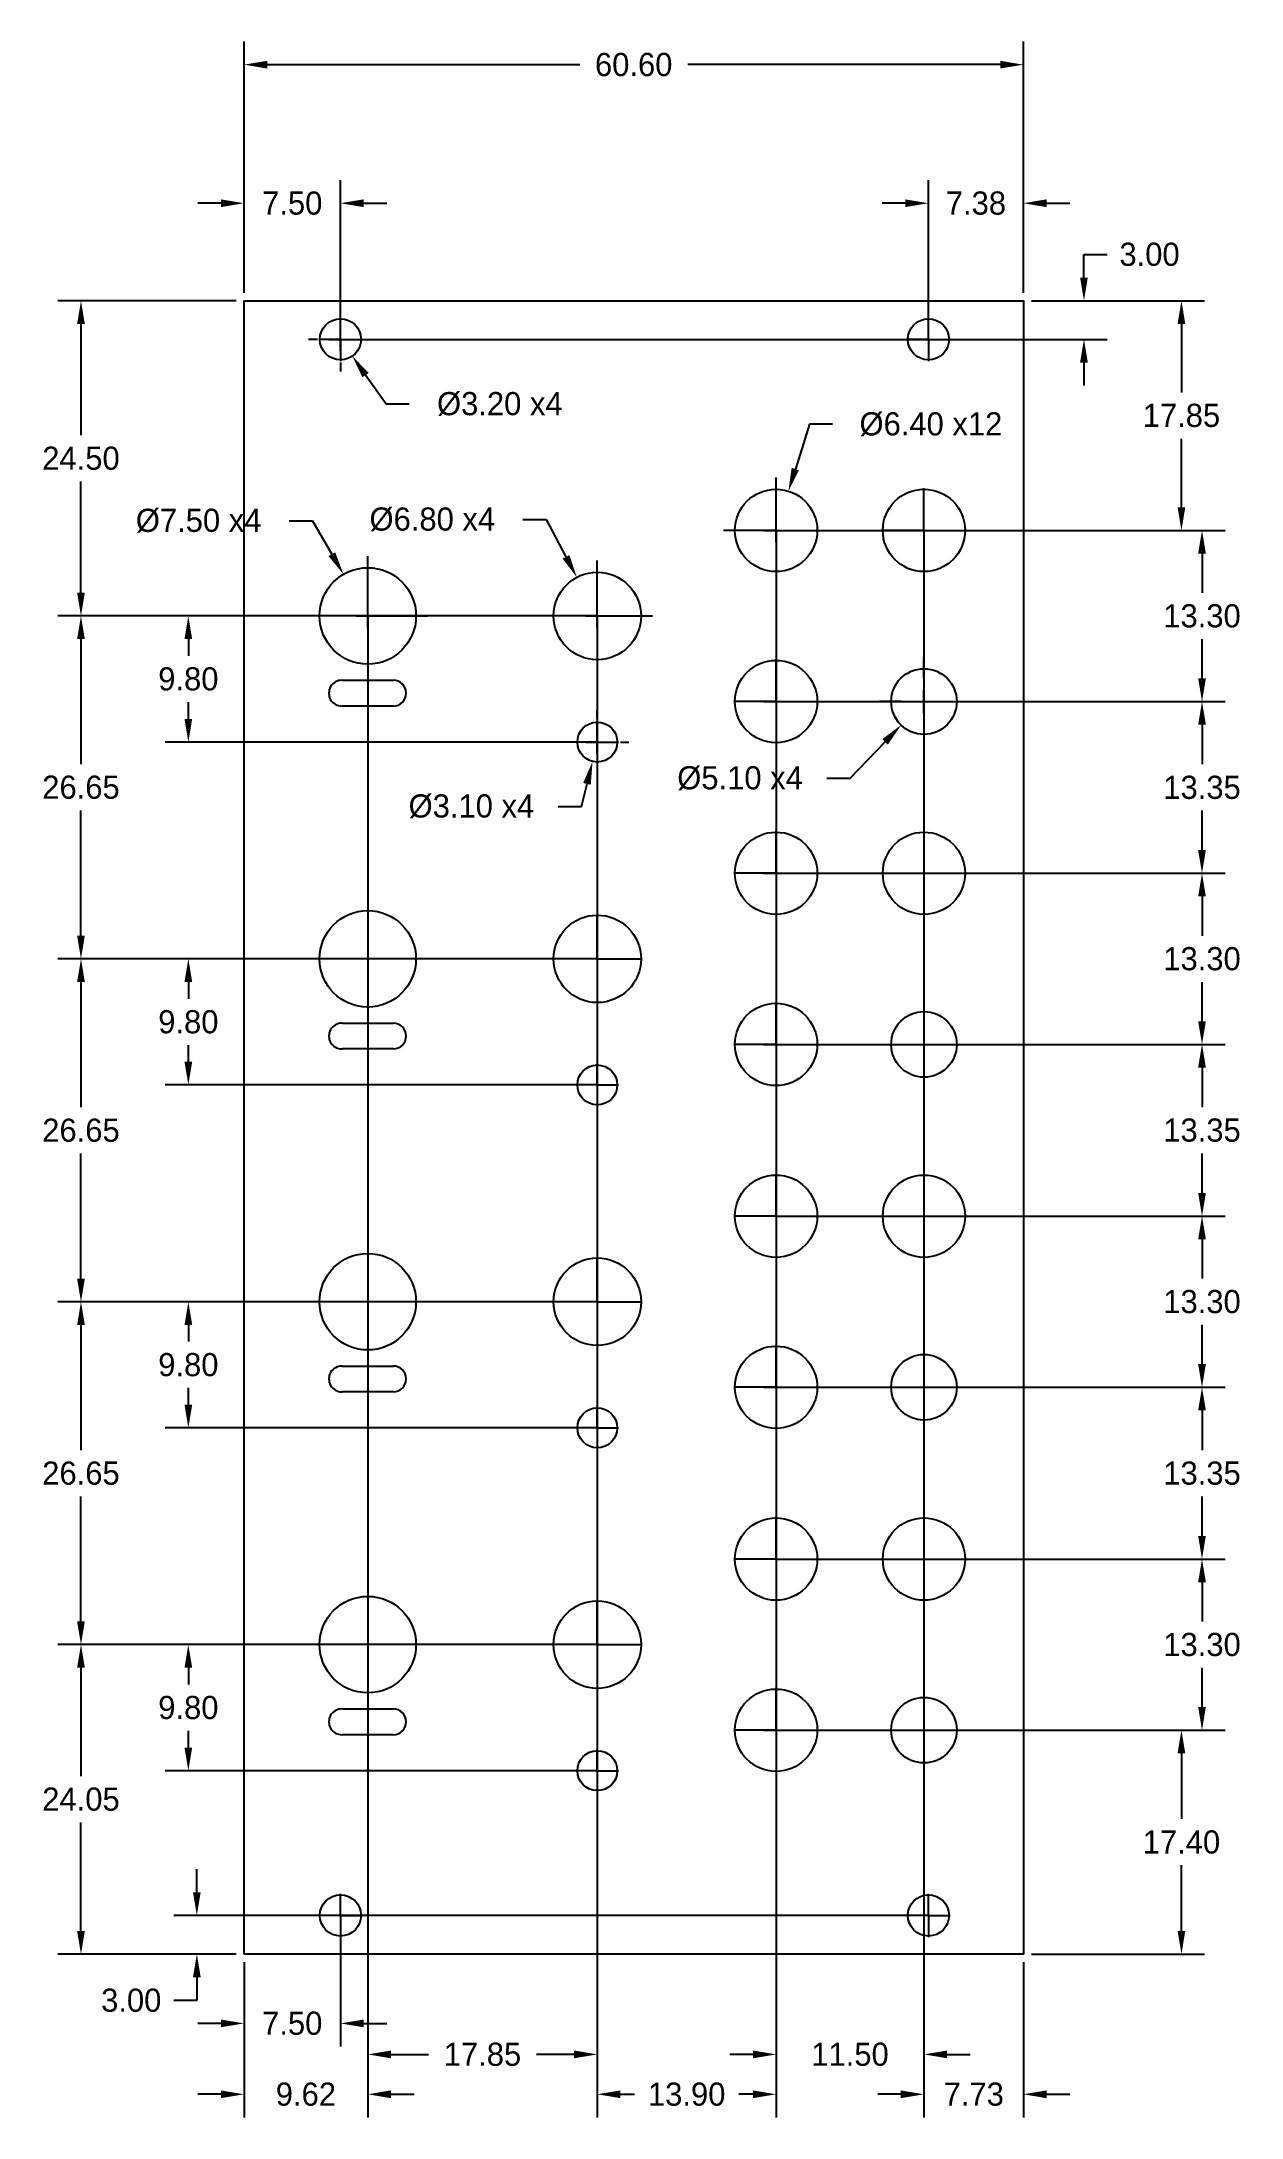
# Model space of a CAD drawing. Header units: millimetres. Extents: x -16 to 78, y -13 to 149.
import ezdxf

# ---------------------------------------------------------------- set-up
doc = ezdxf.new("R2010")
doc.units = ezdxf.units.MM
doc.header["$MEASUREMENT"] = 0
for name, color, linetype in [('Dimensions', 1, 'Continuous'), ('Knobs', 3, 'Continuous'), ('Panel', 7, 'Continuous'), ('UsinageArriere', 2, 'Continuous')]:
    doc.layers.add(name, color=color, linetype=linetype)
doc.dimstyles.get("Standard").update_dxf_attribs({"dimscale": 10, "dimtxt": 0.18, "dimasz": 0.18, "dimexe": 0.18, "dimexo": 0.0625, "dimgap": 0.09, "dimtad": 0, "dimtih": 1, "dimtoh": 1, "dimzin": 0, "dimdsep": 46, "dimtxsty": 'Standard', "dimcen": -0.09, "dimadec": 0, "dimazin": 0, "dimtfac": 1, "dimtdec": 4, "dimtofl": 0, "dimtmove": 0, "dimatfit": 3, "dimfxl": 1, "dimtolj": 1, "dimtzin": 0, "dimarcsym": 0})

# ---------------------------------------------------------------- blocks, each defined once
blk = doc.blocks.new('*D112')
at = {"layer": 'Defpoints', "color": 0}
for p in [(7.5, 136.08), (0, 128.5), (7.5, 125.5)]:
    blk.add_point(p, dxfattribs=at)
at = {"layer": 'Dimensions', "color": 0, "lineweight": -2}
for p, q in [((0, 129.12), (0, 137.88)), ((7.5, 126.12), (7.5, 137.88)), ((-1.8, 136.08), (-3.6, 136.08)), ((9.3, 136.08), (11.1, 136.08))]:
    blk.add_line(p, q, dxfattribs=at)
at = {"layer": 'Dimensions', "color": 0}
for points in [[(-1.8, 135.78), (-1.8, 136.38), (0, 136.08)], [(9.3, 136.38), (9.3, 135.78), (7.5, 136.08)]]:
    blk.add_solid(points, dxfattribs=at)
at = {"layer": 'Dimensions', "color": 0, "insert": (3.75, 136.08), "char_height": 1.8, "attachment_point": 5}
blk.add_mtext('\\A1;7.50', dxfattribs=at)
blk = doc.blocks.new('*D113')
at = {"layer": 'Defpoints', "color": 0}
for p in [(53.22, 136.08), (60.6, 128.5), (53.22, 125.5)]:
    blk.add_point(p, dxfattribs=at)
at = {"layer": 'Dimensions', "color": 0, "lineweight": -2}
for p, q in [((53.22, 126.12), (53.22, 137.88)), ((60.6, 129.12), (60.6, 137.88)), ((51.42, 136.08), (49.62, 136.08)), ((62.4, 136.08), (64.2, 136.08))]:
    blk.add_line(p, q, dxfattribs=at)
at = {"layer": 'Dimensions', "color": 0}
for points in [[(51.42, 135.78), (51.42, 136.38), (53.22, 136.08)], [(62.4, 136.38), (62.4, 135.78), (60.6, 136.08)]]:
    blk.add_solid(points, dxfattribs=at)
at = {"layer": 'Dimensions', "color": 0, "insert": (56.91, 136.08), "char_height": 1.8, "attachment_point": 5}
blk.add_mtext('\\A1;7.38', dxfattribs=at)
blk = doc.blocks.new('*D115')
at = {"layer": 'Defpoints', "color": 0}
for p in [(0, 146.85), (0, 128.5), (60.6, 128.5)]:
    blk.add_point(p, dxfattribs=at)
at = {"layer": 'Dimensions', "color": 0, "lineweight": -2}
for p, q in [((0, 129.12), (0, 148.65)), ((60.6, 129.12), (60.6, 148.65)), ((1.8, 146.85), (26.1, 146.85)), ((58.8, 146.85), (34.5, 146.85))]:
    blk.add_line(p, q, dxfattribs=at)
at = {"layer": 'Dimensions', "color": 0}
for points in [[(1.8, 147.15), (1.8, 146.55), (0, 146.85)], [(58.8, 146.55), (58.8, 147.15), (60.6, 146.85)]]:
    blk.add_solid(points, dxfattribs=at)
at = {"layer": 'Dimensions', "color": 0, "insert": (30.3, 146.85), "char_height": 1.8, "attachment_point": 5}
blk.add_mtext('\\A1;60.60', dxfattribs=at)
blk = doc.blocks.new('*D116')
at = {"layer": 'Defpoints', "color": 0}
for p in [(9.62, 104), (0, 0), (0, -10.9)]:
    blk.add_point(p, dxfattribs=at)
at = {"layer": 'Dimensions', "color": 0, "lineweight": -2}
for p, q in [((9.62, 103.38), (9.62, -12.7)), ((0, -0.62), (0, -12.7)), ((-1.8, -10.9), (-3.6, -10.9)), ((11.42, -10.9), (13.22, -10.9))]:
    blk.add_line(p, q, dxfattribs=at)
at = {"layer": 'Dimensions', "color": 0}
for points in [[(-1.8, -11.2), (-1.8, -10.6), (0, -10.9)], [(11.42, -10.6), (11.42, -11.2), (9.62, -10.9)]]:
    blk.add_solid(points, dxfattribs=at)
at = {"layer": 'Dimensions', "color": 0, "insert": (4.81, -10.9), "char_height": 1.8, "attachment_point": 5}
blk.add_mtext('\\A1;9.62', dxfattribs=at)
blk = doc.blocks.new('*D117')
at = {"layer": 'Defpoints', "color": 0}
for p in [(9.62, 104), (27.47, 104), (27.47, -7.8)]:
    blk.add_point(p, dxfattribs=at)
at = {"layer": 'Dimensions', "color": 0, "lineweight": -2}
for p, q in [((9.62, 103.38), (9.62, -9.6)), ((27.47, 103.38), (27.47, -9.6)), ((11.42, -7.8), (14.34, -7.8)), ((25.67, -7.8), (22.74, -7.8))]:
    blk.add_line(p, q, dxfattribs=at)
at = {"layer": 'Dimensions', "color": 0}
for points in [[(11.42, -7.5), (11.42, -8.1), (9.62, -7.8)], [(25.67, -8.1), (25.67, -7.5), (27.47, -7.8)]]:
    blk.add_solid(points, dxfattribs=at)
at = {"layer": 'Dimensions', "color": 0, "insert": (18.54, -7.8), "char_height": 1.8, "attachment_point": 5}
blk.add_mtext('\\A1;17.85', dxfattribs=at)
blk = doc.blocks.new('*D118')
at = {"layer": 'Defpoints', "color": 0}
for p in [(41.37, 110.65), (27.47, 104), (41.37, -10.9)]:
    blk.add_point(p, dxfattribs=at)
at = {"layer": 'Dimensions', "color": 0, "lineweight": -2}
for p, q in [((41.37, 110.03), (41.37, -12.7)), ((27.47, 103.38), (27.47, -12.7)), ((29.27, -10.9), (30.37, -10.9)), ((39.57, -10.9), (38.47, -10.9))]:
    blk.add_line(p, q, dxfattribs=at)
at = {"layer": 'Dimensions', "color": 0}
for points in [[(29.27, -10.6), (29.27, -11.2), (27.47, -10.9)], [(39.57, -11.2), (39.57, -10.6), (41.37, -10.9)]]:
    blk.add_solid(points, dxfattribs=at)
at = {"layer": 'Dimensions', "color": 0, "insert": (34.42, -10.9), "char_height": 1.8, "attachment_point": 5}
blk.add_mtext('\\A1;13.90', dxfattribs=at)
blk = doc.blocks.new('*D119')
at = {"layer": 'Defpoints', "color": 0}
for p in [(41.37, 110.65), (52.87, 110.65), (52.87, -7.8)]:
    blk.add_point(p, dxfattribs=at)
at = {"layer": 'Dimensions', "color": 0, "lineweight": -2}
for p, q in [((41.37, 110.03), (41.37, -9.6)), ((52.87, 110.03), (52.87, -9.6)), ((39.57, -7.8), (37.77, -7.8)), ((54.67, -7.8), (56.47, -7.8))]:
    blk.add_line(p, q, dxfattribs=at)
at = {"layer": 'Dimensions', "color": 0}
for points in [[(39.57, -8.1), (39.57, -7.5), (41.37, -7.8)], [(54.67, -7.5), (54.67, -8.1), (52.87, -7.8)]]:
    blk.add_solid(points, dxfattribs=at)
at = {"layer": 'Dimensions', "color": 0, "insert": (47.12, -7.8), "char_height": 1.8, "attachment_point": 5}
blk.add_mtext('\\A1;11.50', dxfattribs=at)
blk = doc.blocks.new('*D120')
at = {"layer": 'Defpoints', "color": 0}
for p in [(52.87, 110.65), (60.6, 0), (60.6, -10.9)]:
    blk.add_point(p, dxfattribs=at)
at = {"layer": 'Dimensions', "color": 0, "lineweight": -2}
for p, q in [((52.87, 110.03), (52.87, -12.7)), ((60.6, -0.62), (60.6, -12.7)), ((51.07, -10.9), (49.27, -10.9)), ((62.4, -10.9), (64.2, -10.9))]:
    blk.add_line(p, q, dxfattribs=at)
at = {"layer": 'Dimensions', "color": 0}
for points in [[(51.07, -11.2), (51.07, -10.6), (52.87, -10.9)], [(62.4, -10.6), (62.4, -11.2), (60.6, -10.9)]]:
    blk.add_solid(points, dxfattribs=at)
at = {"layer": 'Dimensions', "color": 0, "insert": (56.74, -10.9), "char_height": 1.8, "attachment_point": 5}
blk.add_mtext('\\A1;7.73', dxfattribs=at)
blk = doc.blocks.new('*D121')
at = {"layer": 'Defpoints', "color": 0}
for p in [(0, 128.5), (-12.68, 104), (27.47, 104)]:
    blk.add_point(p, dxfattribs=at)
at = {"layer": 'Dimensions', "color": 0, "lineweight": -2}
for p, q in [((-0.62, 128.5), (-14.48, 128.5)), ((-12.68, 126.7), (-12.68, 118.05)), ((-12.68, 105.8), (-12.68, 114.45)), ((26.84, 104), (-14.48, 104))]:
    blk.add_line(p, q, dxfattribs=at)
at = {"layer": 'Dimensions', "color": 0}
for points in [[(-12.38, 126.7), (-12.98, 126.7), (-12.68, 128.5)], [(-12.98, 105.8), (-12.38, 105.8), (-12.68, 104)]]:
    blk.add_solid(points, dxfattribs=at)
at = {"layer": 'Dimensions', "color": 0, "insert": (-12.68, 116.25), "char_height": 1.8, "attachment_point": 5}
blk.add_mtext('\\A1;24.50', dxfattribs=at)
blk = doc.blocks.new('*D122')
at = {"layer": 'Defpoints', "color": 0}
for p in [(27.47, 104), (-12.68, 77.35), (27.47, 77.35)]:
    blk.add_point(p, dxfattribs=at)
at = {"layer": 'Dimensions', "color": 0, "lineweight": -2}
for p, q in [((26.84, 104), (-14.48, 104)), ((-12.68, 102.2), (-12.68, 92.48)), ((-12.68, 79.15), (-12.68, 88.88)), ((26.84, 77.35), (-14.48, 77.35))]:
    blk.add_line(p, q, dxfattribs=at)
at = {"layer": 'Dimensions', "color": 0}
for points in [[(-12.38, 102.2), (-12.98, 102.2), (-12.68, 104)], [(-12.98, 79.15), (-12.38, 79.15), (-12.68, 77.35)]]:
    blk.add_solid(points, dxfattribs=at)
at = {"layer": 'Dimensions', "color": 0, "insert": (-12.68, 90.68), "char_height": 1.8, "attachment_point": 5}
blk.add_mtext('\\A1;26.65', dxfattribs=at)
blk = doc.blocks.new('*D123')
at = {"layer": 'Defpoints', "color": 0}
for p in [(-12.68, 77.35), (27.47, 77.35), (27.47, 50.7)]:
    blk.add_point(p, dxfattribs=at)
at = {"layer": 'Dimensions', "color": 0, "lineweight": -2}
for p, q in [((26.84, 77.35), (-14.48, 77.35)), ((-12.68, 75.55), (-12.68, 65.82)), ((-12.68, 52.5), (-12.68, 62.22)), ((26.84, 50.7), (-14.48, 50.7))]:
    blk.add_line(p, q, dxfattribs=at)
at = {"layer": 'Dimensions', "color": 0}
for points in [[(-12.38, 75.55), (-12.98, 75.55), (-12.68, 77.35)], [(-12.98, 52.5), (-12.38, 52.5), (-12.68, 50.7)]]:
    blk.add_solid(points, dxfattribs=at)
at = {"layer": 'Dimensions', "color": 0, "insert": (-12.68, 64.02), "char_height": 1.8, "attachment_point": 5}
blk.add_mtext('\\A1;26.65', dxfattribs=at)
blk = doc.blocks.new('*D124')
at = {"layer": 'Defpoints', "color": 0}
for p in [(27.47, 50.7), (-12.68, 24.05), (27.47, 24.05)]:
    blk.add_point(p, dxfattribs=at)
at = {"layer": 'Dimensions', "color": 0, "lineweight": -2}
for p, q in [((26.84, 50.7), (-14.48, 50.7)), ((-12.68, 48.9), (-12.68, 39.17)), ((-12.68, 25.85), (-12.68, 35.57)), ((26.84, 24.05), (-14.48, 24.05))]:
    blk.add_line(p, q, dxfattribs=at)
at = {"layer": 'Dimensions', "color": 0}
for points in [[(-12.38, 48.9), (-12.98, 48.9), (-12.68, 50.7)], [(-12.98, 25.85), (-12.38, 25.85), (-12.68, 24.05)]]:
    blk.add_solid(points, dxfattribs=at)
at = {"layer": 'Dimensions', "color": 0, "insert": (-12.68, 37.37), "char_height": 1.8, "attachment_point": 5}
blk.add_mtext('\\A1;26.65', dxfattribs=at)
blk = doc.blocks.new('*D125')
at = {"layer": 'Defpoints', "color": 0}
for p in [(27.47, 24.05), (-12.68, 0), (0, 0)]:
    blk.add_point(p, dxfattribs=at)
at = {"layer": 'Dimensions', "color": 0, "lineweight": -2}
for p, q in [((26.84, 24.05), (-14.48, 24.05)), ((-12.68, 22.25), (-12.68, 13.82)), ((-12.68, 1.8), (-12.68, 10.22)), ((-0.62, 0), (-14.48, 0))]:
    blk.add_line(p, q, dxfattribs=at)
at = {"layer": 'Dimensions', "color": 0}
for points in [[(-12.38, 22.25), (-12.98, 22.25), (-12.68, 24.05)], [(-12.98, 1.8), (-12.38, 1.8), (-12.68, 0)]]:
    blk.add_solid(points, dxfattribs=at)
at = {"layer": 'Dimensions', "color": 0, "insert": (-12.68, 12.03), "char_height": 1.8, "attachment_point": 5}
blk.add_mtext('\\A1;24.05', dxfattribs=at)
blk = doc.blocks.new('*D127')
at = {"layer": 'Defpoints', "color": 0}
for p in [(-4.33, 104), (27.47, 104), (27.47, 94.2)]:
    blk.add_point(p, dxfattribs=at)
at = {"layer": 'Dimensions', "color": 0, "lineweight": -2}
for p, q in [((26.84, 104), (-6.13, 104)), ((-4.33, 102.2), (-4.33, 100.9)), ((-4.33, 96), (-4.33, 97.3)), ((26.84, 94.2), (-6.13, 94.2))]:
    blk.add_line(p, q, dxfattribs=at)
at = {"layer": 'Dimensions', "color": 0}
for points in [[(-4.03, 102.2), (-4.63, 102.2), (-4.33, 104)], [(-4.63, 96), (-4.03, 96), (-4.33, 94.2)]]:
    blk.add_solid(points, dxfattribs=at)
at = {"layer": 'Dimensions', "color": 0, "insert": (-4.33, 99.1), "char_height": 1.8, "attachment_point": 5}
blk.add_mtext('\\A1;9.80', dxfattribs=at)
blk = doc.blocks.new('*D128')
at = {"layer": 'Defpoints', "color": 0}
for p in [(-4.33, 77.35), (27.47, 77.35), (27.47, 67.55)]:
    blk.add_point(p, dxfattribs=at)
at = {"layer": 'Dimensions', "color": 0, "lineweight": -2}
for p, q in [((26.84, 77.35), (-6.13, 77.35)), ((-4.33, 75.55), (-4.33, 74.25)), ((-4.33, 69.35), (-4.33, 70.65)), ((26.84, 67.55), (-6.13, 67.55))]:
    blk.add_line(p, q, dxfattribs=at)
at = {"layer": 'Dimensions', "color": 0}
for points in [[(-4.03, 75.55), (-4.63, 75.55), (-4.33, 77.35)], [(-4.63, 69.35), (-4.03, 69.35), (-4.33, 67.55)]]:
    blk.add_solid(points, dxfattribs=at)
at = {"layer": 'Dimensions', "color": 0, "insert": (-4.33, 72.45), "char_height": 1.8, "attachment_point": 5}
blk.add_mtext('\\A1;9.80', dxfattribs=at)
blk = doc.blocks.new('*D129')
at = {"layer": 'Defpoints', "color": 0}
for p in [(27.39, 50.7), (-4.33, 40.9), (27.47, 40.9)]:
    blk.add_point(p, dxfattribs=at)
at = {"layer": 'Dimensions', "color": 0, "lineweight": -2}
for p, q in [((26.77, 50.7), (-6.13, 50.7)), ((-4.33, 48.9), (-4.33, 47.6)), ((-4.33, 42.7), (-4.33, 44)), ((26.84, 40.9), (-6.13, 40.9))]:
    blk.add_line(p, q, dxfattribs=at)
at = {"layer": 'Dimensions', "color": 0}
for points in [[(-4.03, 48.9), (-4.63, 48.9), (-4.33, 50.7)], [(-4.63, 42.7), (-4.03, 42.7), (-4.33, 40.9)]]:
    blk.add_solid(points, dxfattribs=at)
at = {"layer": 'Dimensions', "color": 0, "insert": (-4.33, 45.8), "char_height": 1.8, "attachment_point": 5}
blk.add_mtext('\\A1;9.80', dxfattribs=at)
blk = doc.blocks.new('*D130')
at = {"layer": 'Defpoints', "color": 0}
for p in [(-4.33, 24.05), (27.47, 24.05), (27.47, 14.25)]:
    blk.add_point(p, dxfattribs=at)
at = {"layer": 'Dimensions', "color": 0, "lineweight": -2}
for p, q in [((26.84, 24.05), (-6.13, 24.05)), ((-4.33, 22.25), (-4.33, 20.95)), ((-4.33, 16.05), (-4.33, 17.35)), ((26.84, 14.25), (-6.13, 14.25))]:
    blk.add_line(p, q, dxfattribs=at)
at = {"layer": 'Dimensions', "color": 0}
for points in [[(-4.03, 22.25), (-4.63, 22.25), (-4.33, 24.05)], [(-4.63, 16.05), (-4.03, 16.05), (-4.33, 14.25)]]:
    blk.add_solid(points, dxfattribs=at)
at = {"layer": 'Dimensions', "color": 0, "insert": (-4.33, 19.15), "char_height": 1.8, "attachment_point": 5}
blk.add_mtext('\\A1;9.80', dxfattribs=at)
blk = doc.blocks.new('*D131')
at = {"layer": 'Defpoints', "color": 0}
for p in [(7.5, 3), (0, 0), (0, -5.39)]:
    blk.add_point(p, dxfattribs=at)
at = {"layer": 'Dimensions', "color": 0, "lineweight": -2}
for p, q in [((7.5, 2.38), (7.5, -7.19)), ((0, -0.62), (0, -7.19)), ((-1.8, -5.39), (-3.6, -5.39)), ((9.3, -5.39), (11.1, -5.39))]:
    blk.add_line(p, q, dxfattribs=at)
at = {"layer": 'Dimensions', "color": 0}
for points in [[(-1.8, -5.69), (-1.8, -5.09), (0, -5.39)], [(9.3, -5.09), (9.3, -5.69), (7.5, -5.39)]]:
    blk.add_solid(points, dxfattribs=at)
at = {"layer": 'Dimensions', "color": 0, "insert": (3.75, -5.39), "char_height": 1.8, "attachment_point": 5}
blk.add_mtext('\\A1;7.50', dxfattribs=at)
blk = doc.blocks.new('*D133')
at = {"layer": 'Defpoints', "color": 0}
for p in [(60.6, 128.5), (72.89, 128.5), (39.77, 110.65)]:
    blk.add_point(p, dxfattribs=at)
at = {"layer": 'Dimensions', "color": 0, "lineweight": -2}
for p, q in [((61.23, 128.5), (74.69, 128.5)), ((72.89, 126.7), (72.89, 121.38)), ((72.89, 112.45), (72.89, 117.78)), ((40.39, 110.65), (74.69, 110.65))]:
    blk.add_line(p, q, dxfattribs=at)
at = {"layer": 'Dimensions', "color": 0}
for points in [[(73.19, 126.7), (72.59, 126.7), (72.89, 128.5)], [(72.59, 112.45), (73.19, 112.45), (72.89, 110.65)]]:
    blk.add_solid(points, dxfattribs=at)
at = {"layer": 'Dimensions', "color": 0, "insert": (72.89, 119.58), "char_height": 1.8, "attachment_point": 5}
blk.add_mtext('\\A1;17.85', dxfattribs=at)
blk = doc.blocks.new('*D134')
at = {"layer": 'Defpoints', "color": 0}
for p in [(41.37, 110.65), (39.77, 97.35), (74.49, 97.35)]:
    blk.add_point(p, dxfattribs=at)
at = {"layer": 'Dimensions', "color": 0, "lineweight": -2}
for p, q in [((41.99, 110.65), (76.29, 110.65)), ((74.49, 108.85), (74.49, 105.8)), ((74.49, 99.15), (74.49, 102.2)), ((40.4, 97.35), (76.29, 97.35))]:
    blk.add_line(p, q, dxfattribs=at)
at = {"layer": 'Dimensions', "color": 0}
for points in [[(74.79, 108.85), (74.19, 108.85), (74.49, 110.65)], [(74.19, 99.15), (74.79, 99.15), (74.49, 97.35)]]:
    blk.add_solid(points, dxfattribs=at)
at = {"layer": 'Dimensions', "color": 0, "insert": (74.49, 104), "char_height": 1.8, "attachment_point": 5}
blk.add_mtext('\\A1;13.30', dxfattribs=at)
blk = doc.blocks.new('*D135')
at = {"layer": 'Defpoints', "color": 0}
for p in [(39.77, 97.35), (74.49, 97.35), (41.37, 84)]:
    blk.add_point(p, dxfattribs=at)
at = {"layer": 'Dimensions', "color": 0, "lineweight": -2}
for p, q in [((40.4, 97.35), (76.29, 97.35)), ((74.49, 95.55), (74.49, 92.47)), ((74.49, 85.8), (74.49, 88.87)), ((41.99, 84), (76.29, 84))]:
    blk.add_line(p, q, dxfattribs=at)
at = {"layer": 'Dimensions', "color": 0}
for points in [[(74.79, 95.55), (74.19, 95.55), (74.49, 97.35)], [(74.19, 85.8), (74.79, 85.8), (74.49, 84)]]:
    blk.add_solid(points, dxfattribs=at)
at = {"layer": 'Dimensions', "color": 0, "insert": (74.49, 90.67), "char_height": 1.8, "attachment_point": 5}
blk.add_mtext('\\A1;13.35', dxfattribs=at)
blk = doc.blocks.new('*D136')
at = {"layer": 'Defpoints', "color": 0}
for p in [(39.77, 84), (74.49, 84), (41.37, 70.7)]:
    blk.add_point(p, dxfattribs=at)
at = {"layer": 'Dimensions', "color": 0, "lineweight": -2}
for p, q in [((40.4, 84), (76.29, 84)), ((74.49, 82.2), (74.49, 79.15)), ((74.49, 72.5), (74.49, 75.55)), ((41.99, 70.7), (76.29, 70.7))]:
    blk.add_line(p, q, dxfattribs=at)
at = {"layer": 'Dimensions', "color": 0}
for points in [[(74.79, 82.2), (74.19, 82.2), (74.49, 84)], [(74.19, 72.5), (74.79, 72.5), (74.49, 70.7)]]:
    blk.add_solid(points, dxfattribs=at)
at = {"layer": 'Dimensions', "color": 0, "insert": (74.49, 77.35), "char_height": 1.8, "attachment_point": 5}
blk.add_mtext('\\A1;13.30', dxfattribs=at)
blk = doc.blocks.new('*D137')
at = {"layer": 'Defpoints', "color": 0}
for p in [(39.77, 70.7), (74.49, 70.7), (41.37, 57.35)]:
    blk.add_point(p, dxfattribs=at)
at = {"layer": 'Dimensions', "color": 0, "lineweight": -2}
for p, q in [((40.4, 70.7), (76.29, 70.7)), ((74.49, 68.9), (74.49, 65.83)), ((74.49, 59.15), (74.49, 62.23)), ((41.99, 57.35), (76.29, 57.35))]:
    blk.add_line(p, q, dxfattribs=at)
at = {"layer": 'Dimensions', "color": 0}
for points in [[(74.79, 68.9), (74.19, 68.9), (74.49, 70.7)], [(74.19, 59.15), (74.79, 59.15), (74.49, 57.35)]]:
    blk.add_solid(points, dxfattribs=at)
at = {"layer": 'Dimensions', "color": 0, "insert": (74.49, 64.03), "char_height": 1.8, "attachment_point": 5}
blk.add_mtext('\\A1;13.35', dxfattribs=at)
blk = doc.blocks.new('*D138')
at = {"layer": 'Defpoints', "color": 0}
for p in [(41.37, 57.35), (39.77, 44.05), (74.49, 44.05)]:
    blk.add_point(p, dxfattribs=at)
at = {"layer": 'Dimensions', "color": 0, "lineweight": -2}
for p, q in [((41.99, 57.35), (76.29, 57.35)), ((74.49, 55.55), (74.49, 52.5)), ((74.49, 45.85), (74.49, 48.9)), ((40.4, 44.05), (76.29, 44.05))]:
    blk.add_line(p, q, dxfattribs=at)
at = {"layer": 'Dimensions', "color": 0}
for points in [[(74.79, 55.55), (74.19, 55.55), (74.49, 57.35)], [(74.19, 45.85), (74.79, 45.85), (74.49, 44.05)]]:
    blk.add_solid(points, dxfattribs=at)
at = {"layer": 'Dimensions', "color": 0, "insert": (74.49, 50.7), "char_height": 1.8, "attachment_point": 5}
blk.add_mtext('\\A1;13.30', dxfattribs=at)
blk = doc.blocks.new('*D139')
at = {"layer": 'Defpoints', "color": 0}
for p in [(39.77, 44.05), (74.49, 44.05), (41.37, 30.7)]:
    blk.add_point(p, dxfattribs=at)
at = {"layer": 'Dimensions', "color": 0, "lineweight": -2}
for p, q in [((40.4, 44.05), (76.29, 44.05)), ((74.49, 42.25), (74.49, 39.17)), ((74.49, 32.5), (74.49, 35.57)), ((41.99, 30.7), (76.29, 30.7))]:
    blk.add_line(p, q, dxfattribs=at)
at = {"layer": 'Dimensions', "color": 0}
for points in [[(74.79, 42.25), (74.19, 42.25), (74.49, 44.05)], [(74.19, 32.5), (74.79, 32.5), (74.49, 30.7)]]:
    blk.add_solid(points, dxfattribs=at)
at = {"layer": 'Dimensions', "color": 0, "insert": (74.49, 37.37), "char_height": 1.8, "attachment_point": 5}
blk.add_mtext('\\A1;13.35', dxfattribs=at)
blk = doc.blocks.new('*D140')
at = {"layer": 'Defpoints', "color": 0}
for p in [(41.37, 30.7), (39.77, 17.4), (74.49, 17.4)]:
    blk.add_point(p, dxfattribs=at)
at = {"layer": 'Dimensions', "color": 0, "lineweight": -2}
for p, q in [((41.99, 30.7), (76.29, 30.7)), ((74.49, 28.9), (74.49, 25.85)), ((74.49, 19.2), (74.49, 22.25)), ((40.4, 17.4), (76.29, 17.4))]:
    blk.add_line(p, q, dxfattribs=at)
at = {"layer": 'Dimensions', "color": 0}
for points in [[(74.79, 28.9), (74.19, 28.9), (74.49, 30.7)], [(74.19, 19.2), (74.79, 19.2), (74.49, 17.4)]]:
    blk.add_solid(points, dxfattribs=at)
at = {"layer": 'Dimensions', "color": 0, "insert": (74.49, 24.05), "char_height": 1.8, "attachment_point": 5}
blk.add_mtext('\\A1;13.30', dxfattribs=at)
blk = doc.blocks.new('*D141')
at = {"layer": 'Defpoints', "color": 0}
for p in [(41.37, 17.4), (60.6, 0), (72.89, 0)]:
    blk.add_point(p, dxfattribs=at)
at = {"layer": 'Dimensions', "color": 0, "lineweight": -2}
for p, q in [((41.99, 17.4), (74.69, 17.4)), ((72.89, 15.6), (72.89, 10.5)), ((72.89, 1.8), (72.89, 6.9)), ((61.23, 0), (74.69, 0))]:
    blk.add_line(p, q, dxfattribs=at)
at = {"layer": 'Dimensions', "color": 0}
for points in [[(73.19, 15.6), (72.59, 15.6), (72.89, 17.4)], [(72.59, 1.8), (73.19, 1.8), (72.89, 0)]]:
    blk.add_solid(points, dxfattribs=at)
at = {"layer": 'Dimensions', "color": 0, "insert": (72.89, 8.7), "char_height": 1.8, "attachment_point": 5}
blk.add_mtext('\\A1;17.40', dxfattribs=at)
blk = doc.blocks.new('*D142')
at = {"layer": 'Defpoints', "color": 0}
for p in [(60.6, 128.5), (65.31, 128.5), (7.5, 125.5)]:
    blk.add_point(p, dxfattribs=at)
at = {"layer": 'Dimensions', "color": 0, "lineweight": -2}
for p, q in [((65.31, 132.1), (67.11, 132.1)), ((65.31, 130.3), (65.31, 132.1)), ((61.23, 128.5), (67.11, 128.5)), ((8.12, 125.5), (67.11, 125.5)), ((65.31, 123.7), (65.31, 121.9))]:
    blk.add_line(p, q, dxfattribs=at)
at = {"layer": 'Dimensions', "color": 0}
for points in [[(65.01, 130.3), (65.61, 130.3), (65.31, 128.5)], [(65.61, 123.7), (65.01, 123.7), (65.31, 125.5)]]:
    blk.add_solid(points, dxfattribs=at)
at = {"layer": 'Dimensions', "color": 0, "insert": (70.41, 132.1), "char_height": 1.8, "attachment_point": 5}
blk.add_mtext('\\A1;3.00', dxfattribs=at)
blk = doc.blocks.new('*D143')
at = {"layer": 'Defpoints', "color": 0}
for p in [(53.22, 3), (-3.67, 0), (0, 0)]:
    blk.add_point(p, dxfattribs=at)
at = {"layer": 'Dimensions', "color": 0, "lineweight": -2}
for p, q in [((-3.67, 4.8), (-3.67, 6.6)), ((52.6, 3), (-5.47, 3)), ((-0.62, 0), (-5.47, 0)), ((-3.67, -1.8), (-3.67, -3.6)), ((-3.67, -3.6), (-5.47, -3.6))]:
    blk.add_line(p, q, dxfattribs=at)
at = {"layer": 'Dimensions', "color": 0}
for points in [[(-3.97, 4.8), (-3.37, 4.8), (-3.67, 3)], [(-3.37, -1.8), (-3.97, -1.8), (-3.67, 0)]]:
    blk.add_solid(points, dxfattribs=at)
at = {"layer": 'Dimensions', "color": 0, "insert": (-8.77, -3.6), "char_height": 1.8, "attachment_point": 5}
blk.add_mtext('\\A1;3.00', dxfattribs=at)
blk = doc.blocks.new('*D145')
at = {"layer": 'Defpoints', "color": 0}
for p in [(6.58, 126.81), (8.42, 124.19)]:
    blk.add_point(p, dxfattribs=at)
at = {"layer": 'Dimensions', "color": 0}
for p, q in [((7.5, 127.3), (7.5, 128)), ((7.5, 124.6), (7.5, 126.4)), ((5.7, 125.5), (5, 125.5)), ((6.6, 125.5), (8.4, 125.5)), ((9.3, 125.5), (10, 125.5)), ((7.5, 123.7), (7.5, 123))]:
    blk.add_line(p, q, dxfattribs=at)
at = {"layer": 'Dimensions', "color": 0, "lineweight": -2}
for p, q in [((11.04, 120.47), (9.45, 122.72)), ((12.84, 120.47), (11.04, 120.47))]:
    blk.add_line(p, q, dxfattribs=at)
at = {"layer": 'Dimensions', "color": 0}
blk.add_solid([(9.7, 122.89), (9.21, 122.55), (8.42, 124.19)], dxfattribs=at)
at = {"layer": 'Dimensions', "color": 0, "insert": (19.89, 120.47), "char_height": 1.8, "attachment_point": 5}
blk.add_mtext('\\A1;%%c3.20 x4', dxfattribs=at)
blk = doc.blocks.new('*D148')
at = {"layer": 'Defpoints', "color": 0}
for p in [(27.84, 95.7), (27.1, 92.7)]:
    blk.add_point(p, dxfattribs=at)
at = {"layer": 'Dimensions', "color": 0}
for p, q in [((27.47, 96), (27.47, 96.65)), ((25.67, 94.2), (25.02, 94.2)), ((26.57, 94.2), (28.37, 94.2)), ((27.47, 93.3), (27.47, 95.1)), ((29.27, 94.2), (29.92, 94.2)), ((27.47, 92.4), (27.47, 91.75))]:
    blk.add_line(p, q, dxfattribs=at)
at = {"layer": 'Dimensions', "color": 0, "lineweight": -2}
for p, q in [((26.23, 89.2), (26.67, 90.95)), ((24.43, 89.2), (26.23, 89.2))]:
    blk.add_line(p, q, dxfattribs=at)
at = {"layer": 'Dimensions', "color": 0}
blk.add_solid([(26.96, 90.88), (26.37, 91.02), (27.1, 92.7)], dxfattribs=at)
at = {"layer": 'Dimensions', "color": 0, "insert": (17.68, 89.2), "char_height": 1.8, "attachment_point": 5}
blk.add_mtext('\\A1;%%c3.10 x4', dxfattribs=at)
blk = doc.blocks.new('*D149')
at = {"layer": 'Defpoints', "color": 0}
for p in [(7.73, 107.24), (11.51, 100.76)]:
    blk.add_point(p, dxfattribs=at)
at = {"layer": 'Dimensions', "color": 0, "lineweight": -2}
for p, q in [((3.52, 111.4), (5.32, 111.4)), ((5.32, 111.4), (6.83, 108.8))]:
    blk.add_line(p, q, dxfattribs=at)
at = {"layer": 'Dimensions', "color": 0}
for p, q in [((9.62, 105.8), (9.62, 108.65)), ((9.62, 103.1), (9.62, 104.9)), ((7.82, 104), (4.97, 104)), ((8.72, 104), (10.52, 104)), ((11.42, 104), (14.27, 104)), ((9.62, 102.2), (9.62, 99.35))]:
    blk.add_line(p, q, dxfattribs=at)
blk.add_solid([(6.57, 108.65), (7.09, 108.95), (7.73, 107.24)], dxfattribs=at)
at = {"layer": 'Dimensions', "color": 0, "insert": (-3.53, 111.4), "char_height": 1.8, "attachment_point": 5}
blk.add_mtext('\\A1;%%c7.50 x4', dxfattribs=at)
blk = doc.blocks.new('*D150')
at = {"layer": 'Defpoints', "color": 0}
for p in [(25.88, 107), (29.06, 101)]:
    blk.add_point(p, dxfattribs=at)
at = {"layer": 'Dimensions', "color": 0, "lineweight": -2}
for p, q in [((21.69, 111.5), (23.49, 111.5)), ((23.49, 111.5), (25.03, 108.59))]:
    blk.add_line(p, q, dxfattribs=at)
at = {"layer": 'Dimensions', "color": 0}
for p, q in [((27.47, 105.8), (27.47, 108.3)), ((27.47, 103.1), (27.47, 104.9)), ((25.67, 104), (23.17, 104)), ((26.57, 104), (28.37, 104)), ((29.27, 104), (31.77, 104)), ((27.47, 102.2), (27.47, 99.7))]:
    blk.add_line(p, q, dxfattribs=at)
blk.add_solid([(24.77, 108.45), (25.3, 108.73), (25.88, 107)], dxfattribs=at)
at = {"layer": 'Dimensions', "color": 0, "insert": (14.64, 111.5), "char_height": 1.8, "attachment_point": 5}
blk.add_mtext('\\A1;%%c6.80 x4', dxfattribs=at)
blk = doc.blocks.new('*D151')
at = {"layer": 'Defpoints', "color": 0}
for p in [(42.33, 113.7), (40.41, 107.6)]:
    blk.add_point(p, dxfattribs=at)
at = {"layer": 'Dimensions', "color": 0, "lineweight": -2}
for p, q in [((43.96, 118.9), (42.87, 115.42)), ((45.76, 118.9), (43.96, 118.9))]:
    blk.add_line(p, q, dxfattribs=at)
at = {"layer": 'Dimensions', "color": 0}
for p, q in [((41.37, 112.45), (41.37, 114.75)), ((41.37, 109.75), (41.37, 111.55)), ((39.57, 110.65), (37.27, 110.65)), ((40.47, 110.65), (42.27, 110.65)), ((43.17, 110.65), (45.47, 110.65)), ((41.37, 108.85), (41.37, 106.55))]:
    blk.add_line(p, q, dxfattribs=at)
blk.add_solid([(42.58, 115.51), (43.15, 115.33), (42.33, 113.7)], dxfattribs=at)
at = {"layer": 'Dimensions', "color": 0, "insert": (53.41, 118.9), "char_height": 1.8, "attachment_point": 5}
blk.add_mtext('\\A1;%%c6.40 x12', dxfattribs=at)
blk = doc.blocks.new('*D152')
at = {"layer": 'Defpoints', "color": 0}
for p in [(54.64, 99.18), (51.1, 95.52)]:
    blk.add_point(p, dxfattribs=at)
at = {"layer": 'Dimensions', "color": 0}
for p, q in [((52.87, 99.15), (52.87, 100.8)), ((51.07, 97.35), (49.42, 97.35)), ((51.97, 97.35), (53.77, 97.35)), ((52.87, 96.45), (52.87, 98.25)), ((54.67, 97.35), (56.32, 97.35)), ((52.87, 95.55), (52.87, 93.9))]:
    blk.add_line(p, q, dxfattribs=at)
at = {"layer": 'Dimensions', "color": 0, "lineweight": -2}
for p, q in [((47.12, 91.39), (49.85, 94.22)), ((45.32, 91.39), (47.12, 91.39))]:
    blk.add_line(p, q, dxfattribs=at)
at = {"layer": 'Dimensions', "color": 0}
blk.add_solid([(50.06, 94.01), (49.63, 94.43), (51.1, 95.52)], dxfattribs=at)
at = {"layer": 'Dimensions', "color": 0, "insert": (38.57, 91.39), "char_height": 1.8, "attachment_point": 5}
blk.add_mtext('\\A1;%%c5.10 x4', dxfattribs=at)

msp = doc.modelspace()

# ---------------------------------------------------------------- linework, layer by layer
at = {"layer": 'Dimensions'}
for p, q in [((7.5, 125.5), (7.5, 127.19)), ((53.22, 125.5), (53.22, 127.19)), ((7.5, 125.5), (5.81, 125.5)), ((7.5, 125.5), (9.19, 125.5)), ((7.5, 125.5), (7.5, 123.81)), ((53.22, 125.5), (51.53, 125.5)), ((53.22, 125.5), (54.91, 125.5)), ((53.22, 125.5), (53.22, 123.81)), ((41.37, 110.65), (41.37, 113.94)), ((52.87, 110.65), (52.87, 113.94)), ((41.37, 110.65), (38.08, 110.65)), ((41.37, 110.65), (44.66, 110.65)), ((41.37, 110.65), (41.37, 107.36)), ((52.87, 110.65), (49.58, 110.65)), ((52.87, 110.65), (56.16, 110.65)), ((52.87, 110.65), (52.87, 107.36)), ((9.62, 104), (9.62, 107.84)), ((27.47, 104), (27.47, 107.34)), ((9.62, 104), (5.78, 104)), ((9.62, 104), (13.46, 104)), ((9.62, 104), (9.62, 100.16)), ((27.47, 104), (24.13, 104)), ((27.47, 104), (30.81, 104)), ((27.47, 104), (27.47, 100.66)), ((41.37, 97.35), (41.37, 100.64)), ((41.37, 97.35), (38.08, 97.35)), ((41.37, 97.35), (44.66, 97.35)), ((41.37, 97.35), (41.37, 94.06)), ((27.47, 94.2), (27.47, 95.84)), ((27.47, 94.2), (25.83, 94.2)), ((27.47, 94.2), (29.11, 94.2)), ((27.47, 94.2), (27.47, 92.56)), ((41.37, 84), (41.37, 87.29)), ((41.37, 84), (38.08, 84)), ((41.37, 84), (44.66, 84)), ((41.37, 84), (41.37, 80.71)), ((27.47, 77.35), (27.47, 80.69)), ((27.47, 77.35), (24.13, 77.35)), ((27.47, 77.35), (30.81, 77.35)), ((27.47, 77.35), (27.47, 74.01)), ((41.37, 70.7), (41.37, 73.99)), ((41.37, 70.7), (38.08, 70.7)), ((41.37, 70.7), (44.66, 70.7)), ((41.37, 70.7), (41.37, 67.41)), ((27.47, 67.55), (27.47, 69.19)), ((27.47, 67.55), (25.83, 67.55)), ((27.47, 67.55), (29.11, 67.55)), ((27.47, 67.55), (27.47, 65.91)), ((41.37, 57.35), (41.37, 60.64)), ((41.37, 57.35), (38.08, 57.35)), ((41.37, 57.35), (44.66, 57.35)), ((41.37, 57.35), (41.37, 54.06)), ((27.47, 50.7), (27.47, 54.04)), ((27.47, 50.7), (24.13, 50.7)), ((27.47, 50.7), (30.81, 50.7)), ((27.47, 50.7), (27.47, 47.36)), ((41.37, 44.05), (41.37, 47.34)), ((41.37, 44.05), (38.08, 44.05)), ((41.37, 44.05), (44.66, 44.05)), ((41.37, 44.05), (41.37, 40.76)), ((27.47, 40.9), (27.47, 42.54)), ((27.47, 40.9), (25.83, 40.9)), ((27.47, 40.9), (29.11, 40.9)), ((27.47, 40.9), (27.47, 39.26)), ((41.37, 30.7), (41.37, 33.99)), ((41.37, 30.7), (38.08, 30.7)), ((41.37, 30.7), (44.66, 30.7)), ((41.37, 30.7), (41.37, 27.41)), ((27.47, 24.05), (27.47, 27.39)), ((27.47, 24.05), (24.13, 24.05)), ((27.47, 24.05), (30.81, 24.05)), ((27.47, 24.05), (27.47, 20.71)), ((41.37, 17.4), (41.37, 20.69)), ((41.37, 17.4), (38.08, 17.4)), ((41.37, 17.4), (44.66, 17.4)), ((41.37, 17.4), (41.37, 14.11)), ((27.47, 14.25), (27.47, 15.89)), ((27.47, 14.25), (25.83, 14.25)), ((27.47, 14.25), (29.11, 14.25)), ((27.47, 14.25), (27.47, 12.61)), ((7.5, 3), (7.5, 4.69)), ((53.22, 3), (53.22, 4.69)), ((7.5, 3), (5.81, 3)), ((7.5, 3), (9.19, 3)), ((7.5, 3), (7.5, 1.31)), ((53.22, 3), (51.53, 3)), ((53.22, 3), (54.91, 3)), ((53.22, 3), (53.22, 1.31))]:
    msp.add_line(p, q, dxfattribs=at)
at = {"layer": 'Knobs'}
for centre in [(67.12, 101.22), (20.765, 17.4)]:
    msp.add_circle(centre, 0, dxfattribs=at)
at = {"layer": 'Panel'}
msp.add_lwpolyline([(0, 0), (0, 128.5), (60.6, 128.5), (60.6, 0)], close=True, dxfattribs=at)
for centre, radius in [((7.5, 125.5), 1.6), ((53.22, 125.5), 1.6), ((41.37, 110.65), 3.2), ((52.87, 110.65), 3.2), ((9.62, 104), 3.75), ((27.47, 104), 3.4), ((41.37, 97.35), 3.2), ((52.87, 97.35), 2.55), ((27.47, 94.2), 1.55), ((41.37, 84), 3.2), ((52.87, 84), 3.2), ((9.62, 77.35), 3.75), ((27.47, 77.35), 3.4), ((41.37, 70.7), 3.2), ((52.87, 70.7), 2.55), ((27.47, 67.55), 1.55), ((41.37, 57.35), 3.2), ((52.87, 57.35), 3.2), ((9.62, 50.7), 3.75), ((27.47, 50.7), 3.4), ((41.37, 44.05), 3.2), ((52.87, 44.05), 2.55), ((27.47, 40.9), 1.55), ((41.37, 30.7), 3.2), ((52.87, 30.7), 3.2), ((9.62, 24.05), 3.75), ((27.47, 24.05), 3.4), ((41.37, 17.4), 3.2), ((52.87, 17.4), 2.55), ((27.47, 14.25), 1.55), ((7.5, 3), 1.6), ((53.22, 3), 1.6)]:
    msp.add_circle(centre, radius, dxfattribs=at)
at = {"layer": 'UsinageArriere'}
for points in [[(7.62, 99.002), (11.62, 99.002)], [(11.62, 97), (7.62, 97)], [(7.62, 72.352), (11.62, 72.352)], [(11.62, 70.35), (7.62, 70.35)], [(7.62, 45.702), (11.62, 45.702)], [(11.62, 43.7), (7.62, 43.7)], [(7.62, 19.052), (11.62, 19.052)], [(11.62, 17.05), (7.62, 17.05)]]:
    msp.add_lwpolyline(points, dxfattribs=at)
for centre, start, end in [((7.599, 98.001), 88.798, 271.202), ((11.605, 98.001), 270, 90), ((7.599, 71.351), 88.798, 271.202), ((11.605, 71.351), 270, 90), ((7.599, 44.701), 88.798, 271.202), ((11.605, 44.701), 270, 90), ((7.599, 18.051), 88.798, 271.202), ((11.605, 18.051), 270, 90)]:
    msp.add_arc(centre, 1.001, start, end, dxfattribs=at)

# ---------------------------------------------------------------- dimensions: what is measured, and where the dimension line sits
at = {"layer": 'Dimensions'}
for base, p1, p2, picture, middle in [((0, 146.848), (60.6, 128.5), (0, 128.5), '*D115', (30.3, 146.848)), ((7.5, 136.078), (0, 128.5), (7.5, 125.5), '*D112', (3.75, 136.078)), ((53.22, 136.078), (60.6, 128.5), (53.22, 125.5), '*D113', (56.91, 136.078)), ((41.37, -10.902), (27.47, 104), (41.37, 110.65), '*D118', (34.42, -10.902)), ((52.87, -7.801), (41.37, 110.65), (52.87, 110.65), '*D119', (47.12, -7.801)), ((60.6, -10.902), (52.87, 110.65), (60.6, 0), '*D120', (56.735, -10.902)), ((0, -10.902), (9.62, 104), (0, 0), '*D116', (4.81, -10.902)), ((27.468, -7.801), (9.62, 104), (27.468, 104), '*D117', (18.544, -7.801)), ((-0.001, -5.394), (7.5, 3), (-0.001, 0), '*D131', (3.75, -5.394))]:
    dim = msp.add_linear_dim(base=base, p1=p1, p2=p2, dimstyle='Standard', dxfattribs=at)
    dim.commit()
    dim.dimension.update_dxf_attribs({"geometry": picture, "text_midpoint": middle})
for base, p1, p2, picture, middle in [((65.312, 128.5), (7.5, 125.5), (60.6, 128.5), '*D142', (70.412, 132.1)), ((-12.682, 104), (0, 128.5), (27.47, 104), '*D121', (-12.682, 116.25)), ((72.894, 128.5), (39.77, 110.65), (60.6, 128.5), '*D133', (72.894, 119.575)), ((74.494, 97.35), (41.37, 110.65), (39.77, 97.35), '*D134', (74.494, 104)), ((-12.682, 77.351), (27.47, 104), (27.47, 77.351), '*D122', (-12.682, 90.676)), ((-4.328, 104.001), (27.47, 94.2), (27.47, 104.001), '*D127', (-4.328, 99.101)), ((74.494, 97.35), (41.37, 84), (39.77, 97.35), '*D135', (74.494, 90.675)), ((74.494, 84), (41.37, 70.7), (39.77, 84), '*D136', (74.494, 77.35)), ((-12.682, 77.349), (27.47, 50.7), (27.47, 77.349), '*D123', (-12.682, 64.025)), ((-4.328, 77.35), (27.47, 67.55), (27.47, 77.35), '*D128', (-4.328, 72.45)), ((74.494, 70.7), (41.37, 57.35), (39.77, 70.7), '*D137', (74.494, 64.025)), ((74.494, 44.05), (41.37, 57.35), (39.77, 44.05), '*D138', (74.494, 50.7)), ((-12.682, 24.05), (27.47, 50.7), (27.47, 24.05), '*D124', (-12.682, 37.375)), ((-4.328, 40.9), (27.393, 50.7), (27.47, 40.9), '*D129', (-4.328, 45.8)), ((74.494, 44.05), (41.37, 30.7), (39.77, 44.05), '*D139', (74.494, 37.375)), ((74.494, 17.4), (41.37, 30.7), (39.77, 17.4), '*D140', (74.494, 24.05)), ((-12.682, 0), (27.47, 24.05), (0, 0), '*D125', (-12.682, 12.025)), ((-4.328, 24.05), (27.47, 14.25), (27.47, 24.05), '*D130', (-4.328, 19.15)), ((72.894, 0), (41.37, 17.4), (60.6, 0), '*D141', (72.894, 8.7)), ((-3.674, 0), (53.22, 3), (0, 0), '*D143', (-8.774, -3.6))]:
    dim = msp.add_linear_dim(base=base, p1=p1, p2=p2, angle=90, dimstyle='Standard', dxfattribs=at)
    dim.commit()
    dim.dimension.update_dxf_attribs({"geometry": picture, "text_midpoint": middle})
for p1, p2, override, picture, middle in [((6.58, 126.809), (8.42, 124.191), {"dimpost": ' x4'}, '*D145', (19.886, 120.465)), ((40.411, 107.597), (42.329, 113.703), {"dimpost": ' x12'}, '*D151', (53.41, 118.895)), ((11.506, 100.759), (7.734, 107.241), {"dimpost": ' x4'}, '*D149', (-3.534, 111.395)), ((29.065, 100.997), (25.875, 107.003), {"dimpost": ' x4'}, '*D150', (14.639, 111.496)), ((54.641, 99.185), (51.099, 95.515), {"dimpost": ' x4'}, '*D152', (38.57, 91.393)), ((27.842, 95.705), (27.098, 92.695), {"dimpost": ' x4'}, '*D148', (17.683, 89.201))]:
    dim = msp.add_diameter_dim_2p(p1=p1, p2=p2, dimstyle='Standard', override=override, dxfattribs=at)
    dim.commit()
    dim.dimension.update_dxf_attribs({"geometry": picture, "text_midpoint": middle, "dimtype": 163})

doc.saveas('drawing.dxf')
